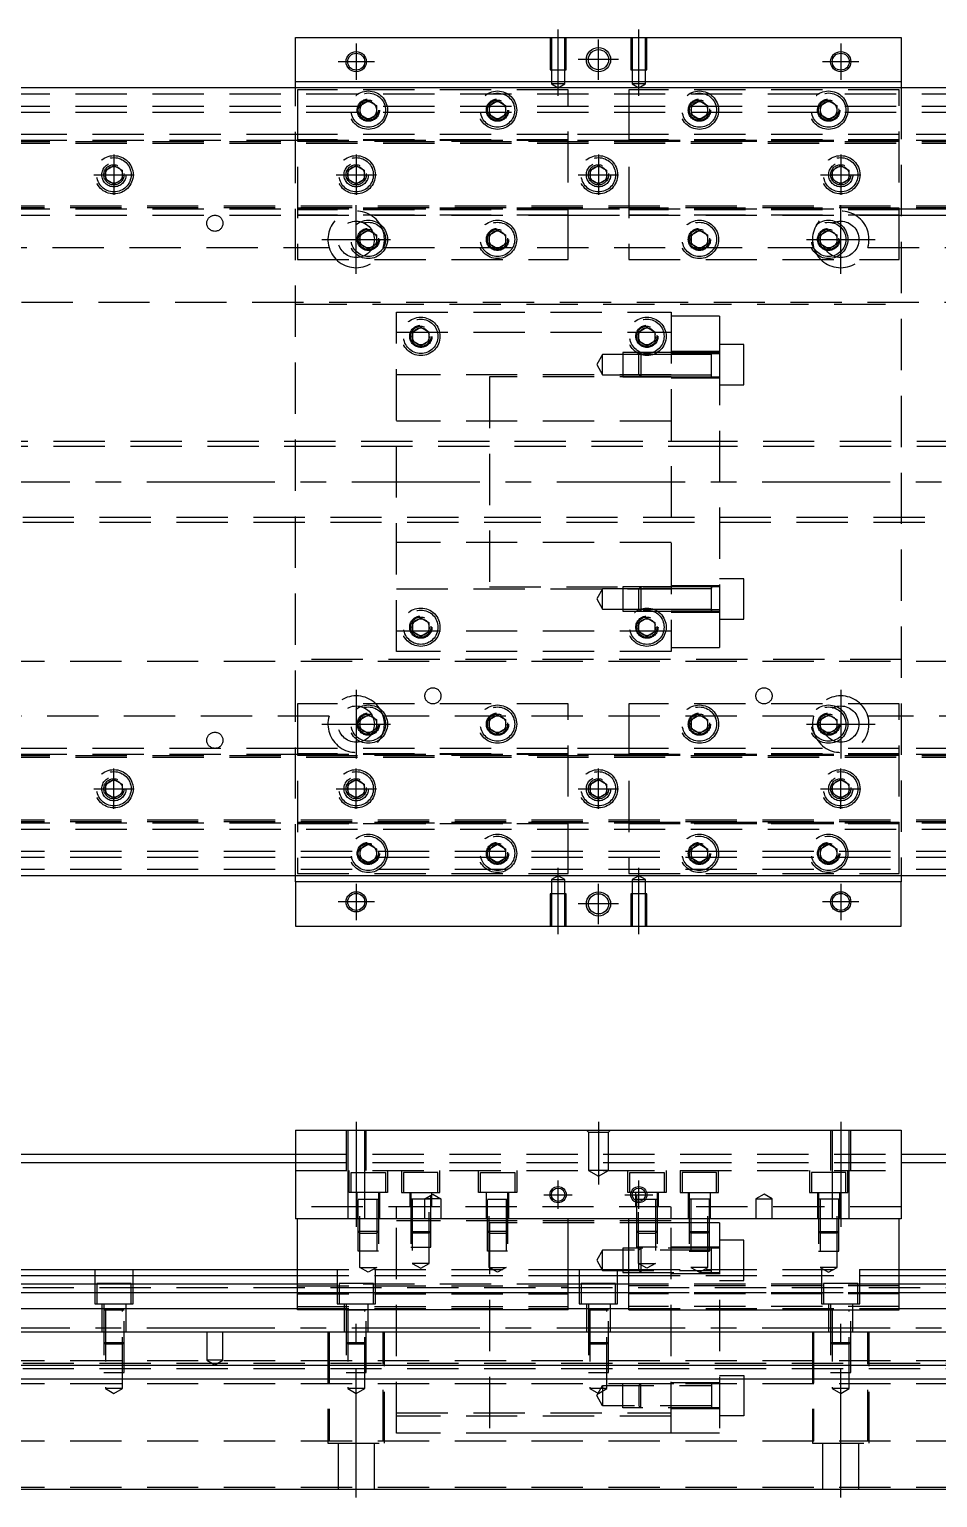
# Model space of a CAD drawing. Extents: x -29 to 879, y -182 to 210.
# Drawn here: x 196.1 to 421, y -154 to 209.5 of the extents above; entities that cross this region are included whole.
import ezdxf

# ---------------------------------------------------------------- set-up
doc = ezdxf.new("R2010")
doc.units = 0
doc.linetypes.add('CENTER', pattern=[50.8, 31.75, -6.35, 6.35, -6.35])
doc.linetypes.add('DASHED', pattern=[19.05, 12.7, -6.35])
doc.layers.get('0').update_dxf_attribs({"linetype": 'CONTINUOUS'})
doc.layers.add('CENTER', color=1, linetype='CENTER')

msp = doc.modelspace()

# ---------------------------------------------------------------- linework, layer by layer
at = {"color": 7, "linetype": 'CONTINUOUS'}
for p, q in [((262, 196.5), (262, 207.5)), ((262, 207.5), (412, 207.5)), ((412, 207.5), (412, 196.5)), ((412, 196.5), (262, 196.5)), ((262, 195), (262, 196.5)), ((412, 196.5), (412, 195)), ((671, 195), (3, 195)), ((3, 0), (671, 0)), ((262, -1.5), (262, 0)), ((412, 0), (412, -1.5)), ((262, -1.5), (262, -12.5)), ((412, -1.5), (262, -1.5)), ((412, -12.5), (412, -1.5)), ((262, -12.5), (412, -12.5)), ((262, -62.99), (262, -84.99)), ((262, -62.99), (412, -62.99)), ((412, -62.99), (412, -84.99)), ((3, -68.99), (262, -68.99)), ((412, -68.99), (671, -68.99)), ((11, -70.99), (262, -70.99)), ((412, -70.99), (663, -70.99)), ((412, -84.99), (262, -84.99)), ((262.5, -107.49), (262.5, -84.99)), ((329.5, -107.49), (329.5, -84.99)), ((344.5, -107.49), (344.5, -84.99)), ((411.5, -107.49), (411.5, -84.99)), ((17, -97.49), (262.5, -97.49)), ((329.5, -97.49), (344.5, -97.49)), ((411.5, -97.49), (657, -97.49)), ((17, -99.029608), (262.5, -99.029608)), ((262.5, -101.11154), (17, -101.11154)), ((329.5, -99.029608), (344.5, -99.029608)), ((344.5, -101.11154), (329.5, -101.11154)), ((411.5, -99.029608), (657, -99.029608)), ((657, -101.11154), (411.5, -101.11154)), ((262.5, -103.326666), (17, -103.326666)), ((344.5, -103.326666), (329.5, -103.326666)), ((657, -103.326666), (411.5, -103.326666)), ((17, -107.171934), (262.5, -107.171934)), ((329.5, -107.49), (262.5, -107.49)), ((329.5, -107.171934), (344.5, -107.171934)), ((344.5, -107.49), (411.5, -107.49)), ((411.5, -107.171934), (657, -107.171934)), ((657, -112.99), (17, -112.99)), ((657, -121.29), (17, -121.29)), ((657, -124.69), (17, -124.69)), ((657, -151.99), (17, -151.99))]:
    msp.add_line(p, q, dxfattribs=at)
at = {"color": 3, "linetype": 'DASHED'}
for p, q in [((325.000006, 207.5), (325.000006, 199.5)), ((325.35, 207.5), (325.35, 199.5)), ((328.65, 199.5), (328.65, 207.5)), ((328.999994, 199.5), (328.999994, 207.5)), ((345.000006, 207.5), (345.000006, 199.5)), ((345.35, 207.5), (345.35, 199.5)), ((348.65, 199.5), (348.65, 207.5)), ((348.999994, 199.5), (348.999994, 207.5)), ((325.000006, 199.5), (328.999994, 199.5)), ((325.35, 199.5), (325.35, 196)), ((328.65, 196), (328.65, 199.5)), ((345.000006, 199.5), (348.999994, 199.5)), ((345.35, 199.5), (345.35, 196)), ((348.65, 196), (348.65, 199.5)), ((17, 193.5), (657, 193.5)), ((262, 0), (262, 195)), ((329.5, 194.5), (262.5, 194.5)), ((262.5, 194.5), (262.5, 152.5)), ((328.65, 196), (325.35, 196)), ((325.35, 196), (327, 195.047372)), ((327, 195.047372), (328.65, 196)), ((329.5, 152.5), (329.5, 194.5)), ((411.5, 194.5), (344.5, 194.5)), ((344.5, 194.5), (344.5, 152.5)), ((348.65, 196), (345.35, 196)), ((345.35, 196), (347, 195.047372)), ((347, 195.047372), (348.65, 196)), ((411.5, 152.5), (411.5, 194.5)), ((412, 195), (412, 0)), ((17, 190.5), (657, 190.5)), ((277.5, 189.5), (277.512884, 189.753488)), ((278, 190.6547), (280, 191.809402)), ((278, 188.3453), (278, 190.6547)), ((280, 191.809402), (282, 190.6547)), ((282, 190.6547), (282, 188.3453)), ((309.5, 189.5), (309.518502, 189.803588)), ((310, 190.6547), (312, 191.809402)), ((310, 188.3453), (310, 190.6547)), ((312, 191.809402), (314, 190.6547)), ((314, 190.6547), (314, 188.3453)), ((360, 190.6547), (362, 191.809402)), ((360, 188.3453), (360, 190.6547)), ((362, 191.809402), (364, 190.6547)), ((364, 190.6547), (364, 188.3453)), ((364.483582, 189.786038), (364.5, 189.5)), ((392, 190.6547), (394, 191.809402)), ((392, 188.3453), (392, 190.6547)), ((394, 191.809402), (396, 190.6547)), ((396, 190.6547), (396, 188.3453)), ((396.483582, 189.786038), (396.5, 189.5)), ((17, 189), (657, 189)), ((280, 187.190598), (278, 188.3453)), ((282, 188.3453), (280, 187.190598)), ((312, 187.190598), (310, 188.3453)), ((314, 188.3453), (312, 187.190598)), ((362, 187.190598), (360, 188.3453)), ((364, 188.3453), (362, 187.190598)), ((394, 187.190598), (392, 188.3453)), ((396, 188.3453), (394, 187.190598)), ((262.5, 183.5), (17, 183.5)), ((262.5, 181.960392), (17, 181.960392)), ((329.5, 183.5), (262.5, 183.5)), ((329.5, 183.5), (262.5, 183.5)), ((329.5, 182.143014), (262.5, 182.143014)), ((262.5, 182.1), (329.5, 182.1)), ((329.5, 181.960392), (262.5, 181.960392)), ((329.5, 181.960392), (262.5, 181.960392)), ((262.5, 181.8), (329.5, 181.8)), ((344.5, 183.5), (329.5, 183.5)), ((344.5, 181.960392), (329.5, 181.960392)), ((411.5, 183.5), (344.5, 183.5)), ((411.5, 183.5), (344.5, 183.5)), ((411.5, 182.143014), (344.5, 182.143014)), ((344.5, 182.1), (411.5, 182.1)), ((411.5, 181.960392), (344.5, 181.960392)), ((411.5, 181.960392), (344.5, 181.960392)), ((344.5, 181.8), (411.5, 181.8)), ((657, 183.5), (411.5, 183.5)), ((657, 181.960392), (411.5, 181.960392)), ((17, 181.704452), (657, 181.704452)), ((17, 181.7), (657, 181.7)), ((17, 181.3), (657, 181.3)), ((215, 174.6547), (217, 175.809402)), ((215, 172.3453), (215, 174.6547)), ((217, 175.809402), (219, 174.6547)), ((219, 174.6547), (219, 172.3453)), ((275, 174.6547), (277, 175.809402)), ((275, 172.3453), (275, 174.6547)), ((277, 175.809402), (279, 174.6547)), ((279, 174.6547), (279, 172.3453)), ((335, 174.6547), (337, 175.809402)), ((335, 172.3453), (335, 174.6547)), ((337, 175.809402), (339, 174.6547)), ((339, 174.6547), (339, 172.3453)), ((395, 174.6547), (397, 175.809402)), ((395, 172.3453), (395, 174.6547)), ((397, 175.809402), (399, 174.6547)), ((399, 174.6547), (399, 172.3453)), ((217, 171.190598), (215, 172.3453)), ((219, 172.3453), (217, 171.190598)), ((219.483582, 173.786038), (219.5, 173.5)), ((277, 171.190598), (275, 172.3453)), ((279, 172.3453), (277, 171.190598)), ((279.483582, 173.786038), (279.5, 173.5)), ((337, 171.190598), (335, 172.3453)), ((339, 172.3453), (337, 171.190598)), ((339.483582, 173.786038), (339.5, 173.5)), ((394.5, 173.5), (394.512884, 173.753488)), ((397, 171.190598), (395, 172.3453)), ((399, 172.3453), (397, 171.190598)), ((657, 165.7), (17, 165.7)), ((657, 165.3), (17, 165.3)), ((657, 165.295548), (17, 165.295548)), ((17, 165.039608), (262.5, 165.039608)), ((329.5, 165.2), (262.5, 165.2)), ((329.5, 165.039608), (262.5, 165.039608)), ((262.5, 165.039608), (329.5, 165.039608)), ((329.5, 164.9), (262.5, 164.9)), ((329.5, 164.856986), (262.5, 164.856986)), ((329.5, 165.039608), (344.5, 165.039608)), ((411.5, 165.2), (344.5, 165.2)), ((411.5, 165.039608), (344.5, 165.039608)), ((344.5, 165.039608), (411.5, 165.039608)), ((411.5, 164.9), (344.5, 164.9)), ((411.5, 164.856986), (344.5, 164.856986)), ((411.5, 165.039608), (657, 165.039608)), ((17, 163.5), (262.5, 163.5)), ((329.5, 163.5), (262.5, 163.5)), ((262.5, 163.5), (329.5, 163.5)), ((329.5, 163.5), (344.5, 163.5)), ((411.5, 163.5), (344.5, 163.5)), ((344.5, 163.5), (411.5, 163.5)), ((411.5, 163.5), (657, 163.5)), ((278, 158.6547), (280, 159.809402)), ((278, 156.3453), (278, 158.6547)), ((280, 155.190598), (278, 156.3453)), ((280, 159.809402), (282, 158.6547)), ((282, 156.3453), (280, 155.190598)), ((282, 158.6547), (282, 156.3453)), ((282.483582, 157.786038), (282.5, 157.5)), ((310, 158.6547), (312, 159.809402)), ((310, 156.3453), (310, 158.6547)), ((312, 155.190598), (310, 156.3453)), ((312, 159.809402), (314, 158.6547)), ((314, 156.3453), (312, 155.190598)), ((314, 158.6547), (314, 156.3453)), ((314.483582, 157.786038), (314.5, 157.5)), ((360, 158.6547), (362, 159.809402)), ((360, 156.3453), (360, 158.6547)), ((362, 155.190598), (360, 156.3453)), ((362, 159.809402), (364, 158.6547)), ((364, 156.3453), (362, 155.190598)), ((364, 158.6547), (364, 156.3453)), ((364.483582, 157.786038), (364.5, 157.5)), ((392, 158.6547), (394, 159.809402)), ((392, 156.3453), (392, 158.6547)), ((394, 155.190598), (392, 156.3453)), ((394, 159.809402), (396, 158.6547)), ((396, 156.3453), (394, 155.190598)), ((396, 158.6547), (396, 156.3453)), ((396.483582, 157.786038), (396.5, 157.5)), ((163.708204, 155.5), (270.291796, 155.5)), ((283.708204, 155.5), (390.291796, 155.5)), ((403.708204, 155.5), (510.291796, 155.5)), ((262.5, 152.5), (329.5, 152.5)), ((344.5, 152.5), (411.5, 152.5)), ((22.640312, 142), (657, 142)), ((262, 141.5), (412, 141.5)), ((287, 139.5), (355, 139.5)), ((287, 55.5), (287, 139.5)), ((355, 139.5), (355, 55.5)), ((367, 138.5), (355, 138.5)), ((367, 138.5), (367, 129.201734)), ((287, 134.5), (355, 134.5)), ((291, 134.6547), (293, 135.809402)), ((291, 132.3453), (291, 134.6547)), ((293, 135.809402), (295, 134.6547)), ((295, 134.6547), (295, 132.3453)), ((347, 134.6547), (349, 135.809402)), ((347, 132.3453), (347, 134.6547)), ((349, 135.809402), (351, 134.6547)), ((351, 134.6547), (351, 132.3453)), ((290.5, 133.5), (290.512884, 133.753488)), ((293, 131.190598), (291, 132.3453)), ((295, 132.3453), (293, 131.190598)), ((349, 131.190598), (347, 132.3453)), ((351, 132.3453), (349, 131.190598)), ((351.483582, 133.786038), (351.5, 133.5)), ((373, 131.511852), (367, 131.511852)), ((373, 121.511852), (373, 131.511852)), ((338, 129.011852), (336.556624, 126.511852)), ((338, 124.011852), (338, 129.011852)), ((343, 129.011852), (338, 129.011852)), ((343, 129.511846), (343, 123.511856)), ((347.49998, 129.511846), (343, 129.511846)), ((346.99998, 129.011852), (343, 129.011852)), ((347.5, 129.511852), (347, 129.011852)), ((347, 124.011852), (347, 129.011852)), ((355, 129.011852), (347, 129.011852)), ((355, 129.011852), (347, 129.011852)), ((347.5, 129.511852), (347.5, 123.511852)), ((355, 129.511852), (347.5, 129.511852)), ((355, 129.511846), (347.5, 129.511846)), ((367, 129.761852), (355, 129.761852)), ((367, 129.201734), (355, 129.201734)), ((365.005, 129.511852), (355.00002, 129.511852)), ((365, 129.011852), (355.00002, 129.011852)), ((367, 129.511852), (364.995, 129.511852)), ((365, 123.511846), (365, 129.511856)), ((367, 129.201734), (367, 65.798266)), ((355, 124), (287, 124)), ((336.556624, 126.511852), (338, 124.011852)), ((338, 124.011852), (343, 124.011852)), ((343, 124.011852), (346.99998, 124.011852)), ((347, 124.011852), (355, 124.011852)), ((347, 124.011852), (355, 124.011852)), ((347, 124.011852), (347.5, 123.511852)), ((355.00002, 124.011852), (365, 124.011852)), ((310, 123.5), (310, 71.5)), ((355, 123.5), (310, 123.5)), ((343, 123.511856), (347.49998, 123.511856)), ((347.5, 123.511856), (355, 123.511856)), ((347.5, 123.511852), (355, 123.511852)), ((355, 123.261852), (367, 123.261852)), ((355.00002, 123.511852), (365.005, 123.511852)), ((364.995, 123.511852), (367, 123.511852)), ((367, 121.511852), (373, 121.511852)), ((355, 112.5), (287, 112.5)), ((309.99998, 107.5), (42, 107.5)), ((309.99998, 106.25), (42, 106.25)), ((367, 107.5), (310, 107.5)), ((367, 107.499994), (310, 107.499994)), ((367, 106.25), (310, 106.25)), ((367, 106.25), (310, 106.25)), ((600.005, 107.5), (367.00002, 107.5)), ((600, 106.25), (367.00002, 106.25)), ((42, 88.75), (309.99998, 88.75)), ((42, 87.5), (309.99998, 87.5)), ((310, 88.75), (367, 88.75)), ((310, 88.75), (367, 88.75)), ((310, 87.500006), (367, 87.500006)), ((310, 87.5), (367, 87.5)), ((367.00002, 88.75), (600, 88.75)), ((367.00002, 87.5), (600.005, 87.5)), ((355, 82.5), (287, 82.5)), ((373, 73.488148), (367, 73.488148)), ((373, 63.488148), (373, 73.488148)), ((287, 71), (355, 71)), ((310, 71.5), (355, 71.5)), ((338, 70.988148), (336.556624, 68.488148)), ((338, 65.988148), (338, 70.988148)), ((343, 70.988148), (338, 70.988148)), ((343, 71.488144), (343, 65.488154)), ((347.49998, 71.488144), (343, 71.488144)), ((346.99998, 70.988148), (343, 70.988148)), ((347.5, 71.488148), (347, 70.988148)), ((347, 65.988148), (347, 70.988148)), ((355, 70.988148), (347, 70.988148)), ((355, 70.988148), (347, 70.988148)), ((347.5, 71.488148), (347.5, 65.488148)), ((355, 71.488148), (347.5, 71.488148)), ((355, 71.488144), (347.5, 71.488144)), ((367, 71.738148), (355, 71.738148)), ((365.005, 71.488148), (355.00002, 71.488148)), ((365, 70.988148), (355.00002, 70.988148)), ((367, 71.488148), (364.995, 71.488148)), ((365, 65.489172), (365, 71.488154)), ((365, 71.138352), (365, 71.488148)), ((365, 71.488148), (365, 71.138352)), ((365, 65.837946), (365, 71.138352)), ((336.556624, 68.488148), (338, 65.988148)), ((338, 65.988148), (343, 65.988148)), ((343, 65.988148), (346.99998, 65.988148)), ((343, 65.488154), (347.49998, 65.488154)), ((347, 65.988148), (355, 65.988148)), ((347, 65.988148), (355, 65.988148)), ((347, 65.988148), (347.5, 65.488148)), ((347.5, 65.488154), (355, 65.488154)), ((347.5, 65.488148), (355, 65.488148)), ((367, 65.798266), (355, 65.798266)), ((367, 65.798266), (355, 65.798266)), ((355.00002, 65.988148), (365, 65.988148)), ((355.00002, 65.488148), (365.005, 65.488148)), ((364.995, 65.488148), (367, 65.488148)), ((365, 65.488148), (365, 65.837946)), ((365, 65.837946), (365, 65.488148)), ((365, 65.488144), (365, 65.489172)), ((367, 65.798266), (367, 56.5)), ((291, 62.6547), (293, 63.809402)), ((291, 60.3453), (291, 62.6547)), ((293, 63.809402), (295, 62.6547)), ((295, 62.6547), (295, 60.3453)), ((347, 62.6547), (349, 63.809402)), ((347, 60.3453), (347, 62.6547)), ((349, 63.809402), (351, 62.6547)), ((351, 62.6547), (351, 60.3453)), ((355, 65.238148), (367, 65.238148)), ((367, 63.488148), (373, 63.488148)), ((355, 60.5), (287, 60.5)), ((293, 59.190598), (291, 60.3453)), ((295, 60.3453), (293, 59.190598)), ((295.483582, 61.786038), (295.5, 61.5)), ((349, 59.190598), (347, 60.3453)), ((351, 60.3453), (349, 59.190598)), ((351.483582, 61.786038), (351.5, 61.5)), ((355, 55.5), (287, 55.5)), ((355, 56.5), (367, 56.5)), ((657, 53), (22.640312, 53)), ((412, 53.5), (262, 53.5)), ((262.5, 42.5), (262.5, 0.5)), ((329.5, 42.5), (262.5, 42.5)), ((329.5, 0.5), (329.5, 42.5)), ((411.5, 42.5), (344.5, 42.5)), ((344.5, 42.5), (344.5, 0.5)), ((411.5, 0.5), (411.5, 42.5)), ((270.291796, 39.5), (163.708204, 39.5)), ((277.5, 37.5), (277.512884, 37.753488)), ((278, 38.6547), (280, 39.809402)), ((278, 36.3453), (278, 38.6547)), ((280, 39.809402), (282, 38.6547)), ((282, 38.6547), (282, 36.3453)), ((390.291796, 39.5), (283.708204, 39.5)), ((310, 38.6547), (312, 39.809402)), ((310, 36.3453), (310, 38.6547)), ((312, 39.809402), (314, 38.6547)), ((314, 38.6547), (314, 36.3453)), ((314.483582, 37.786038), (314.5, 37.5)), ((360, 38.6547), (362, 39.809402)), ((360, 36.3453), (360, 38.6547)), ((362, 39.809402), (364, 38.6547)), ((364, 38.6547), (364, 36.3453)), ((364.483582, 37.786038), (364.5, 37.5)), ((391.5, 37.5), (391.512884, 37.753488)), ((392, 38.6547), (394, 39.809402)), ((392, 36.3453), (392, 38.6547)), ((394, 39.809402), (396, 38.6547)), ((396, 38.6547), (396, 36.3453)), ((510.291796, 39.5), (403.708204, 39.5)), ((280, 35.190598), (278, 36.3453)), ((282, 36.3453), (280, 35.190598)), ((312, 35.190598), (310, 36.3453)), ((314, 36.3453), (312, 35.190598)), ((362, 35.190598), (360, 36.3453)), ((364, 36.3453), (362, 35.190598)), ((394, 35.190598), (392, 36.3453)), ((396, 36.3453), (394, 35.190598)), ((262.5, 31.5), (17, 31.5)), ((262.5, 29.960392), (17, 29.960392)), ((17, 29.704452), (657, 29.704452)), ((17, 29.7), (657, 29.7)), ((17, 29.3), (657, 29.3)), ((329.5, 31.5), (262.5, 31.5)), ((329.5, 31.5), (262.5, 31.5)), ((329.5, 30.143014), (262.5, 30.143014)), ((262.5, 30.1), (329.5, 30.1)), ((329.5, 29.960392), (262.5, 29.960392)), ((329.5, 29.960392), (262.5, 29.960392)), ((262.5, 29.8), (329.5, 29.8)), ((344.5, 31.5), (329.5, 31.5)), ((344.5, 29.960392), (329.5, 29.960392)), ((411.5, 31.5), (344.5, 31.5)), ((411.5, 31.5), (344.5, 31.5)), ((411.5, 30.143014), (344.5, 30.143014)), ((344.5, 30.1), (411.5, 30.1)), ((411.5, 29.960392), (344.5, 29.960392)), ((411.5, 29.960392), (344.5, 29.960392)), ((344.5, 29.8), (411.5, 29.8)), ((657, 31.5), (411.5, 31.5)), ((657, 29.960392), (411.5, 29.960392)), ((215, 22.6547), (217, 23.809402)), ((215, 20.3453), (215, 22.6547)), ((217, 23.809402), (219, 22.6547)), ((219, 22.6547), (219, 20.3453)), ((275, 22.6547), (277, 23.809402)), ((275, 20.3453), (275, 22.6547)), ((277, 23.809402), (279, 22.6547)), ((279, 22.6547), (279, 20.3453)), ((335, 22.6547), (337, 23.809402)), ((335, 20.3453), (335, 22.6547)), ((337, 23.809402), (339, 22.6547)), ((339, 22.6547), (339, 20.3453)), ((395, 22.6547), (397, 23.809402)), ((395, 20.3453), (395, 22.6547)), ((397, 23.809402), (399, 22.6547)), ((399, 22.6547), (399, 20.3453)), ((214.5, 21.5), (214.518502, 21.803588)), ((217, 19.190598), (215, 20.3453)), ((219, 20.3453), (217, 19.190598)), ((277, 19.190598), (275, 20.3453)), ((279, 20.3453), (277, 19.190598)), ((279.483582, 21.786038), (279.5, 21.5)), ((334.5, 21.5), (334.518502, 21.803588)), ((337, 19.190598), (335, 20.3453)), ((339, 20.3453), (337, 19.190598)), ((397, 19.190598), (395, 20.3453)), ((399, 20.3453), (397, 19.190598)), ((399.483582, 21.786038), (399.5, 21.5)), ((657, 13.7), (17, 13.7)), ((657, 13.3), (17, 13.3)), ((657, 13.295548), (17, 13.295548)), ((17, 13.039608), (657, 13.039608)), ((17, 11.5), (657, 11.5)), ((262.5, 13.2), (329.5, 13.2)), ((262.5, 12.9), (329.5, 12.9)), ((329.5, 12.856986), (262.5, 12.856986)), ((344.5, 13.2), (411.5, 13.2)), ((344.5, 12.9), (411.5, 12.9)), ((411.5, 12.856986), (344.5, 12.856986)), ((278, 6.6547), (280, 7.809402)), ((280, 7.809402), (282, 6.6547)), ((310, 6.6547), (312, 7.809402)), ((312, 7.809402), (314, 6.6547)), ((360, 6.6547), (362, 7.809402)), ((362, 7.809402), (364, 6.6547)), ((392, 6.6547), (394, 7.809402)), ((394, 7.809402), (396, 6.6547)), ((657, 6), (17, 6)), ((657, 4.5), (17, 4.5)), ((278, 4.3453), (278, 6.6547)), ((280, 3.190598), (278, 4.3453)), ((282, 4.3453), (280, 3.190598)), ((282, 6.6547), (282, 4.3453)), ((282.483582, 5.786038), (282.5, 5.5)), ((310, 4.3453), (310, 6.6547)), ((312, 3.190598), (310, 4.3453)), ((314, 4.3453), (312, 3.190598)), ((314, 6.6547), (314, 4.3453)), ((314.483582, 5.786038), (314.5, 5.5)), ((359.5, 5.5), (359.518502, 5.803588)), ((360, 4.3453), (360, 6.6547)), ((362, 3.190598), (360, 4.3453)), ((364, 4.3453), (362, 3.190598)), ((364, 6.6547), (364, 4.3453)), ((391.5, 5.5), (391.512884, 5.753488)), ((392, 4.3453), (392, 6.6547)), ((394, 3.190598), (392, 4.3453)), ((396, 4.3453), (394, 3.190598)), ((396, 6.6547), (396, 4.3453)), ((657, 1.5), (17, 1.5)), ((262.5, 0.5), (329.5, 0.5)), ((344.5, 0.5), (411.5, 0.5)), ((327, -0.047372), (325.35, -1)), ((325.35, -1), (327, -1)), ((325.35, -1), (325.35, -4.5)), ((328.65, -1), (327, -0.047372)), ((327, -1), (328.65, -1)), ((328.65, -4.5), (328.65, -1)), ((347, -0.047372), (345.35, -1)), ((345.35, -1), (347, -1)), ((345.35, -1), (345.35, -4.5)), ((348.65, -1), (347, -0.047372)), ((347, -1), (348.65, -1)), ((348.65, -4.5), (348.65, -1)), ((328.999994, -4.5), (325.000006, -4.5)), ((325.000006, -4.5), (325.000006, -12.5)), ((325.35, -4.5), (325.35, -12.5)), ((328.65, -12.5), (328.65, -4.5)), ((328.999994, -12.5), (328.999994, -4.5)), ((348.999994, -4.5), (345.000006, -4.5)), ((345.000006, -4.5), (345.000006, -12.5)), ((345.35, -4.5), (345.35, -12.5)), ((348.65, -12.5), (348.65, -4.5)), ((348.999994, -12.5), (348.999994, -4.5)), ((274.500006, -62.99), (274.500006, -72.99)), ((274.9, -62.99), (274.9, -72.99)), ((279.1, -72.99), (279.1, -62.99)), ((279.499994, -72.99), (279.499994, -62.99)), ((334.5, -63.49), (334, -62.99)), ((334.5, -63.49), (334.5, -72.99)), ((334.5, -63.49), (339.5, -63.49)), ((339.5, -63.49), (340, -62.99)), ((339.5, -72.99), (339.5, -63.49)), ((394.500006, -62.99), (394.500006, -72.99)), ((394.9, -62.99), (394.9, -72.99)), ((399.1, -72.99), (399.1, -62.99)), ((399.499994, -72.99), (399.499994, -62.99)), ((262, -68.99), (412, -68.99)), ((262, -70.99), (412, -70.99)), ((262, -72.99), (412, -72.99)), ((274.9, -72.99), (274.9, -84.99)), ((275.25, -78.49), (275.25, -72.99)), ((275.75, -73.49), (284.25, -73.49)), ((275.75, -78.49), (275.75, -73.49)), ((279.1, -84.99), (279.1, -72.99)), ((284.25, -73.49), (284.25, -78.49)), ((284.75, -72.99), (284.75, -78.49)), ((288.25, -72.99), (288.25, -78.49)), ((297.25, -73.49), (288.75, -73.49)), ((288.75, -73.49), (288.75, -78.49)), ((297.25, -78.49), (297.25, -73.49)), ((297.75, -78.49), (297.75, -72.99)), ((307.25, -78.49), (307.25, -72.99)), ((307.75, -73.49), (316.25, -73.49)), ((307.75, -78.49), (307.75, -73.49)), ((316.25, -73.49), (316.25, -78.49)), ((316.75, -72.99), (316.75, -78.49)), ((339.5, -72.99), (334.5, -72.99)), ((334.5, -72.99), (337, -74.433376)), ((337, -74.433376), (339.5, -72.99)), ((344.25, -78.49), (344.25, -72.99)), ((344.75, -73.49), (353.25, -73.49)), ((344.75, -78.49), (344.75, -73.49)), ((353.25, -73.49), (353.25, -78.49)), ((353.75, -72.99), (353.75, -78.49)), ((357.25, -72.99), (357.25, -78.49)), ((366.25, -73.49), (357.75, -73.49)), ((357.75, -73.49), (357.75, -78.49)), ((366.25, -78.49), (366.25, -73.49)), ((366.75, -78.49), (366.75, -72.99)), ((389.25, -72.99), (389.25, -78.49)), ((398.25, -73.49), (389.75, -73.49)), ((389.75, -73.49), (389.75, -78.49)), ((394.9, -72.99), (394.9, -84.99)), ((398.25, -78.49), (398.25, -73.49)), ((398.75, -78.49), (398.75, -72.99)), ((399.1, -84.99), (399.1, -72.99)), ((284.75, -78.49), (275.25, -78.49)), ((277.25, -84.99), (277.25, -78.49)), ((277.500006, -92.99), (277.500006, -78.49)), ((282.499994, -78.49), (282.499994, -92.99)), ((282.75, -78.49), (282.75, -84.99)), ((288.25, -78.49), (297.75, -78.49)), ((290.25, -78.49), (290.25, -81.99)), ((290.500006, -78.49), (290.500006, -91.99)), ((294, -79.99), (296, -78.8353)), ((295.499994, -91.99), (295.499994, -78.49)), ((295.75, -81.99), (295.75, -78.49)), ((296, -78.8353), (298, -79.99)), ((316.75, -78.49), (307.25, -78.49)), ((309.25, -84.99), (309.25, -78.49)), ((309.500006, -92.99), (309.500006, -78.49)), ((314.499994, -78.49), (314.499994, -92.99)), ((314.75, -78.49), (314.75, -84.99)), ((353.75, -78.49), (344.25, -78.49)), ((346.25, -81.99), (346.25, -78.49)), ((346.500006, -91.99), (346.500006, -78.49)), ((351.499994, -78.49), (351.499994, -91.99)), ((351.75, -78.49), (351.75, -81.99)), ((357.25, -78.49), (366.75, -78.49)), ((359.25, -78.49), (359.25, -84.99)), ((359.500006, -78.49), (359.500006, -92.99)), ((364.499994, -92.99), (364.499994, -78.49)), ((364.75, -84.99), (364.75, -78.49)), ((378, -78.8353), (376, -79.99)), ((380, -79.99), (378, -78.8353)), ((389.25, -78.49), (398.75, -78.49)), ((391.25, -78.49), (391.25, -84.99)), ((391.500006, -78.49), (391.500006, -92.99)), ((396.499994, -92.99), (396.499994, -78.49)), ((396.75, -84.99), (396.75, -78.49)), ((412, -81.99), (262, -81.99)), ((277.499994, -80.09), (282.500006, -80.09)), ((277.9, -96.99), (277.9, -80.09)), ((282.1, -80.09), (282.1, -96.99)), ((287, -84.99), (287, -81.99)), ((295.500006, -80.09), (290.499994, -80.09)), ((295.500006, -80.09), (290.499994, -80.09)), ((290.9, -80.09), (290.9, -95.99)), ((296, -79.99), (294, -79.99)), ((294, -84.99), (294, -79.99)), ((295.1, -95.99), (295.1, -80.09)), ((298, -79.99), (296, -79.99)), ((298, -79.99), (298, -84.99)), ((309.499994, -80.09), (314.500006, -80.09)), ((309.9, -96.99), (309.9, -80.09)), ((314.1, -80.09), (314.1, -96.99)), ((346.499994, -80.09), (351.500006, -80.09)), ((346.499994, -80.09), (351.500006, -80.09)), ((346.9, -95.99), (346.9, -80.09)), ((351.1, -80.09), (351.1, -95.99)), ((355, -84.99), (355, -81.99)), ((364.500006, -80.09), (359.499994, -80.09)), ((359.9, -80.09), (359.9, -96.99)), ((364.1, -96.99), (364.1, -80.09)), ((376, -79.99), (378, -79.99)), ((376, -79.99), (376, -84.99)), ((378, -79.99), (380, -79.99)), ((380, -84.99), (380, -79.99)), ((396.500006, -80.09), (391.499994, -80.09)), ((391.9, -80.09), (391.9, -96.99)), ((396.1, -96.99), (396.1, -80.09)), ((287, -137.99), (287, -84.99)), ((355, -85.49), (287, -85.49)), ((310, -85.99), (310, -137.99)), ((355, -85.99), (310, -85.99)), ((355, -137.99), (355, -84.99)), ((367, -85.99), (355, -85.99)), ((359.9, -85.99), (359.5, -85.99)), ((367, -85.99), (367, -137.99)), ((282.5, -88.09), (277.5, -88.09)), ((277.9, -88.49), (277.5, -88.09)), ((277.9, -88.49), (282.1, -88.49)), ((282.5, -88.09), (282.1, -88.49)), ((290.5, -88.09), (295.5, -88.09)), ((290.5, -88.09), (290.9, -88.49)), ((295.1, -88.49), (290.9, -88.49)), ((295.1, -88.49), (295.5, -88.09)), ((314.5, -88.09), (309.5, -88.09)), ((309.9, -88.49), (309.5, -88.09)), ((309.9, -88.49), (314.1, -88.49)), ((314.5, -88.09), (314.1, -88.49)), ((351.5, -88.09), (346.5, -88.09)), ((346.9, -88.49), (346.5, -88.09)), ((346.9, -88.49), (351.1, -88.49)), ((351.5, -88.09), (351.1, -88.49)), ((359.5, -88.09), (364.5, -88.09)), ((359.5, -88.09), (359.9, -88.49)), ((364.1, -88.49), (359.9, -88.49)), ((364.1, -88.49), (364.5, -88.09)), ((373, -90.24), (367, -90.24)), ((373, -100.24), (373, -90.24)), ((391.5, -88.09), (396.5, -88.09)), ((391.5, -88.09), (391.9, -88.49)), ((396.1, -88.49), (391.9, -88.49)), ((396.1, -88.49), (396.5, -88.09)), ((282.499994, -92.99), (277.500006, -92.99)), ((290.500006, -91.99), (295.499994, -91.99)), ((314.499994, -92.99), (309.500006, -92.99)), ((338, -92.74), (336.556624, -95.24)), ((338, -97.74), (338, -92.74)), ((365, -92.74), (338, -92.74)), ((343, -92.240006), (343, -98.239994)), ((367, -92.240006), (343, -92.240006)), ((351.499994, -91.99), (346.500006, -91.99)), ((347.5, -92.24), (347, -92.74)), ((347, -97.74), (347, -92.74)), ((347.5, -92.24), (347.5, -98.24)), ((367, -91.99), (355, -91.99)), ((359.500006, -92.99), (364.499994, -92.99)), ((365, -98.240006), (365, -92.239994)), ((391.500006, -92.99), (396.499994, -92.99)), ((212.25, -97.49), (212.25, -105.99)), ((221.75, -105.99), (221.75, -97.49)), ((262.5, -97.49), (329.5, -97.49)), ((272.25, -97.49), (272.25, -105.99)), ((277.9, -96.99), (282.1, -96.99)), ((280, -98.202436), (277.9, -96.99)), ((282.1, -96.99), (280, -98.202436)), ((281.75, -105.99), (281.75, -97.49)), ((295.1, -95.99), (290.9, -95.99)), ((290.9, -95.99), (293, -97.202436)), ((293, -97.202436), (295.1, -95.99)), ((309.9, -96.99), (314.1, -96.99)), ((312, -98.202436), (309.9, -96.99)), ((314.1, -96.99), (312, -98.202436)), ((332.25, -97.49), (332.25, -105.99)), ((336.556624, -95.24), (338, -97.74)), ((338, -97.74), (365, -97.74)), ((341.75, -105.99), (341.75, -97.49)), ((344.5, -97.49), (411.5, -97.49)), ((346.9, -95.99), (351.1, -95.99)), ((349, -97.202436), (346.9, -95.99)), ((347, -97.74), (347.5, -98.24)), ((351.1, -95.99), (349, -97.202436)), ((364.1, -96.99), (359.9, -96.99)), ((359.9, -96.99), (362, -98.202436)), ((362, -98.202436), (364.1, -96.99)), ((396.1, -96.99), (391.9, -96.99)), ((391.9, -96.99), (394, -98.202436)), ((392.25, -97.49), (392.25, -105.99)), ((394, -98.202436), (396.1, -96.99)), ((401.75, -105.99), (401.75, -97.49)), ((221.25, -100.99), (212.75, -100.99)), ((212.75, -100.99), (212.75, -105.99)), ((221.25, -105.99), (221.25, -100.99)), ((262.5, -99.029608), (329.5, -99.029608)), ((329.5, -101.11154), (262.5, -101.11154)), ((262.5, -101.51668), (329.5, -101.51668)), ((281.25, -100.99), (272.75, -100.99)), ((272.75, -100.99), (272.75, -105.99)), ((281.25, -105.99), (281.25, -100.99)), ((341.25, -100.99), (332.75, -100.99)), ((332.75, -100.99), (332.75, -105.99)), ((341.25, -105.99), (341.25, -100.99)), ((343, -98.239994), (367, -98.239994)), ((344.5, -99.029608), (411.5, -99.029608)), ((411.5, -101.11154), (344.5, -101.11154)), ((411.5, -101.51668), (344.5, -101.51668)), ((355, -98.49), (367, -98.49)), ((367, -100.24), (373, -100.24)), ((401.25, -100.99), (392.75, -100.99)), ((392.75, -100.99), (392.75, -105.99)), ((401.25, -105.99), (401.25, -100.99)), ((42, -101.989994), (600, -101.989994)), ((42, -103.239994), (600, -103.239994)), ((329.5, -103.326666), (262.5, -103.326666)), ((262.5, -103.57), (329.5, -103.57)), ((411.5, -103.326666), (344.5, -103.326666)), ((411.5, -103.57), (344.5, -103.57)), ((212.25, -105.99), (221.75, -105.99)), ((214, -105.99), (214, -112.99)), ((219.500006, -107.59), (214.499994, -107.59)), ((214.500006, -105.99), (214.500006, -122.99)), ((214.9, -107.59), (214.9, -126.99)), ((219.1, -126.99), (219.1, -107.59)), ((219.499994, -122.99), (219.499994, -105.99)), ((220, -112.99), (220, -105.99)), ((262.5, -106.667372), (329.5, -106.667372)), ((262.5, -107.171934), (329.5, -107.171934)), ((272.25, -105.99), (281.75, -105.99)), ((274, -105.99), (274, -112.99)), ((279.500006, -107.59), (274.499994, -107.59)), ((274.500006, -105.99), (274.500006, -122.99)), ((274.9, -107.59), (274.9, -126.99)), ((279.1, -126.99), (279.1, -107.59)), ((279.499994, -122.99), (279.499994, -105.99)), ((280, -112.99), (280, -105.99)), ((332.25, -105.99), (341.75, -105.99)), ((334, -105.99), (334, -112.99)), ((339.500006, -107.59), (334.499994, -107.59)), ((334.500006, -105.99), (334.500006, -122.99)), ((334.9, -107.59), (334.9, -126.99)), ((339.1, -126.99), (339.1, -107.59)), ((339.499994, -122.99), (339.499994, -105.99)), ((340, -112.99), (340, -105.99)), ((411.5, -106.667372), (344.5, -106.667372)), ((344.5, -107.171934), (411.5, -107.171934)), ((392.25, -105.99), (401.75, -105.99)), ((394, -105.99), (394, -112.99)), ((399.500006, -107.59), (394.499994, -107.59)), ((394.500006, -105.99), (394.500006, -122.99)), ((394.9, -107.59), (394.9, -126.99)), ((399.1, -126.99), (399.1, -107.59)), ((399.499994, -122.99), (399.499994, -105.99)), ((400, -112.99), (400, -105.99)), ((214.5, -115.59), (219.5, -115.59)), ((214.5, -115.59), (214.9, -115.99)), ((219.1, -115.99), (214.9, -115.99)), ((219.1, -115.99), (219.5, -115.59)), ((240, -112.99), (240, -119.99)), ((244, -119.99), (244, -112.99)), ((270, -112.99), (270, -140.49)), ((270.291796, -112.99), (270.291796, -139.99)), ((274.5, -115.59), (279.5, -115.59)), ((274.5, -115.59), (274.9, -115.99)), ((279.1, -115.99), (274.9, -115.99)), ((279.1, -115.99), (279.5, -115.59)), ((283.708204, -139.99), (283.708204, -112.99)), ((284, -140.49), (284, -112.99)), ((334.5, -115.59), (339.5, -115.59)), ((334.5, -115.59), (334.9, -115.99)), ((339.1, -115.99), (334.9, -115.99)), ((339.1, -115.99), (339.5, -115.59)), ((390, -112.99), (390, -140.49)), ((390.291796, -112.99), (390.291796, -139.99)), ((394.5, -115.59), (399.5, -115.59)), ((394.5, -115.59), (394.9, -115.99)), ((399.1, -115.99), (394.9, -115.99)), ((399.1, -115.99), (399.5, -115.59)), ((403.708204, -139.99), (403.708204, -112.99)), ((404, -140.49), (404, -112.99)), ((657, -120.14), (17, -120.14)), ((42, -120.74), (600, -120.74)), ((42, -121.99), (600, -121.99)), ((214.500006, -122.99), (219.499994, -122.99)), ((244, -119.99), (240, -119.99)), ((240, -119.99), (242, -121.1447)), ((242, -121.1447), (244, -119.99)), ((274.500006, -122.99), (279.499994, -122.99)), ((334.500006, -122.99), (339.499994, -122.99)), ((394.500006, -122.99), (399.499994, -122.99)), ((657, -125.84), (17, -125.84)), ((219.1, -126.99), (214.9, -126.99)), ((214.9, -126.99), (217, -128.202436)), ((217, -128.202436), (219.1, -126.99)), ((279.1, -126.99), (274.9, -126.99)), ((274.9, -126.99), (277, -128.202436)), ((277, -128.202436), (279.1, -126.99)), ((339.1, -126.99), (334.9, -126.99)), ((334.9, -126.99), (337, -128.202436)), ((336.556624, -128.74), (338, -126.24)), ((337, -128.202436), (339.1, -126.99)), ((338, -126.24), (338, -131.24)), ((338, -126.24), (365, -126.24)), ((343, -131.739994), (343, -125.740006)), ((343, -125.740006), (367, -125.740006)), ((347, -126.24), (347.5, -125.74)), ((347, -126.24), (347, -131.24)), ((347.5, -131.74), (347.5, -125.74)), ((355, -125.49), (367, -125.49)), ((365, -125.739994), (365, -131.740006)), ((367, -123.74), (373, -123.74)), ((373, -123.74), (373, -133.74)), ((399.1, -126.99), (394.9, -126.99)), ((394.9, -126.99), (397, -128.202436)), ((397, -128.202436), (399.1, -126.99)), ((338, -131.24), (336.556624, -128.74)), ((287, -132.99), (355, -132.99)), ((355, -133.836052), (287, -133.836052)), ((365, -131.24), (338, -131.24)), ((367, -131.739994), (343, -131.739994)), ((347.5, -131.74), (347, -131.24)), ((367, -131.99), (355, -131.99)), ((373, -133.74), (367, -133.74)), ((355, -137.99), (287, -137.99)), ((367, -137.99), (310, -137.99)), ((657, -139.99), (17, -139.99)), ((270, -140.49), (284, -140.49)), ((272.5, -140.49), (272.5, -151.99)), ((281.5, -151.99), (281.5, -140.49)), ((390, -140.49), (404, -140.49)), ((392.5, -140.49), (392.5, -151.99)), ((401.5, -151.99), (401.5, -140.49)), ((657, -151.49), (17, -151.49))]:
    msp.add_line(p, q, dxfattribs=at)
at = {"color": 3, "linetype": 'CONTINUOUS'}
for centre, radius in [((277, 201.5), 2.5), ((397, 201.5), 2.5), ((277, -6.5), 2.5), ((397, -6.5), 2.5), ((327, -78.99), 2), ((347, -78.99), 2)]:
    msp.add_circle(centre, radius, dxfattribs=at)
at = {"color": 7, "linetype": 'CONTINUOUS'}
for centre, radius in [((277, 201.5), 2.1), ((337, 202), 3), ((337, 202), 2.5), ((397, 201.5), 2.1), ((277, -6.5), 2.1), ((337, -7), 3), ((337, -7), 2.5), ((397, -6.5), 2.1), ((327, -78.99), 1.65), ((347, -78.99), 1.65)]:
    msp.add_circle(centre, radius, dxfattribs=at)
at = {"color": 3, "linetype": 'DASHED'}
for centre, radius in [((280, 189.5), 4.75), ((280, 189.5), 4.25), ((312, 189.5), 4.75), ((312, 189.5), 4.25), ((362, 189.5), 4.75), ((362, 189.5), 4.25), ((394, 189.5), 4.75), ((394, 189.5), 4.25), ((280, 189.5), 2.75), ((280, 189.5), 2.5), ((312, 189.5), 2.75), ((312, 189.5), 2.5), ((362, 189.5), 2.75), ((362, 189.5), 2.5), ((394, 189.5), 2.75), ((394, 189.5), 2.5), ((217, 173.5), 4.75), ((277, 173.5), 4.75), ((337, 173.5), 4.75), ((397, 173.5), 4.75), ((217, 173.5), 4.25), ((217, 173.5), 3), ((217, 173.5), 2.5), ((217, 173.5), 2.1), ((277, 173.5), 4.25), ((277, 173.5), 3), ((277, 173.5), 2.5), ((277, 173.5), 2.1), ((337, 173.5), 4.25), ((337, 173.5), 3), ((337, 173.5), 2.5), ((337, 173.5), 2.1), ((397, 173.5), 4.25), ((397, 173.5), 3), ((397, 173.5), 2.5), ((397, 173.5), 2.1), ((242, 161.5), 2), ((277, 157.5), 4.5), ((280, 157.5), 4.75), ((280, 157.5), 4.25), ((280, 157.5), 2.75), ((280, 157.5), 2.5), ((312, 157.5), 4.75), ((312, 157.5), 4.25), ((312, 157.5), 2.75), ((312, 157.5), 2.5), ((362, 157.5), 4.75), ((362, 157.5), 4.25), ((362, 157.5), 2.75), ((362, 157.5), 2.5), ((394, 157.5), 4.75), ((394, 157.5), 4.25), ((394, 157.5), 2.75), ((394, 157.5), 2.5), ((397, 157.5), 4.5), ((280, 157.5), 2.1), ((312, 157.5), 2.1), ((362, 157.5), 2.1), ((394, 157.5), 2.1), ((293, 133.5), 4.75), ((349, 133.5), 4.75), ((293, 133.5), 4.25), ((293, 133.5), 2.75), ((293, 133.5), 2.5), ((293, 133.5), 2.1), ((349, 133.5), 4.25), ((349, 133.5), 2.75), ((349, 133.5), 2.5), ((349, 133.5), 2.1), ((293, 61.5), 4.75), ((293, 61.5), 4.25), ((349, 61.5), 4.75), ((349, 61.5), 4.25), ((293, 61.5), 2.75), ((293, 61.5), 2.5), ((293, 61.5), 2.1), ((349, 61.5), 2.75), ((349, 61.5), 2.5), ((349, 61.5), 2.1), ((296, 44.5), 2), ((378, 44.5), 2), ((277, 37.5), 4.5), ((280, 37.5), 4.75), ((280, 37.5), 4.25), ((280, 37.5), 2.75), ((280, 37.5), 2.5), ((312, 37.5), 4.75), ((312, 37.5), 4.25), ((312, 37.5), 2.75), ((312, 37.5), 2.5), ((362, 37.5), 4.75), ((362, 37.5), 4.25), ((362, 37.5), 2.75), ((362, 37.5), 2.5), ((394, 37.5), 4.75), ((394, 37.5), 4.25), ((394, 37.5), 2.75), ((394, 37.5), 2.5), ((397, 37.5), 4.5), ((280, 37.5), 2.1), ((312, 37.5), 2.1), ((362, 37.5), 2.1), ((394, 37.5), 2.1), ((242, 33.5), 2), ((217, 21.5), 4.75), ((217, 21.5), 4.25), ((277, 21.5), 4.75), ((277, 21.5), 4.25), ((337, 21.5), 4.75), ((337, 21.5), 4.25), ((397, 21.5), 4.75), ((397, 21.5), 4.25), ((217, 21.5), 3), ((217, 21.5), 2.5), ((217, 21.5), 2.1), ((277, 21.5), 3), ((277, 21.5), 2.5), ((277, 21.5), 2.1), ((337, 21.5), 3), ((337, 21.5), 2.5), ((337, 21.5), 2.1), ((397, 21.5), 3), ((397, 21.5), 2.5), ((397, 21.5), 2.1), ((280, 5.5), 4.75), ((280, 5.5), 4.25), ((280, 5.5), 2.75), ((280, 5.5), 2.5), ((312, 5.5), 4.75), ((312, 5.5), 4.25), ((312, 5.5), 2.75), ((312, 5.5), 2.5), ((362, 5.5), 4.75), ((362, 5.5), 4.25), ((362, 5.5), 2.75), ((362, 5.5), 2.5), ((394, 5.5), 4.75), ((394, 5.5), 4.25), ((394, 5.5), 2.75), ((394, 5.5), 2.5)]:
    msp.add_circle(centre, radius, dxfattribs=at)
for centre, radius, start, end in [((280, 189.5), 2.1, 162.24721, 180), ((280, 189.5), 2.1, 180, 197.75279), ((280, 189.5), 2.1, 137.75279, 162.24721), ((280, 189.5), 2.1, 102.24721, 137.75279), ((280, 189.5), 2.1, 77.75279, 102.24721), ((280, 189.5), 2.1, 42.24721, 77.75279), ((280, 189.5), 2.1, 17.75279, 42.24721), ((280, 189.5), 2.1, 342.24721, 17.75279), ((312, 189.5), 2.1, 162.24721, 180), ((312, 189.5), 2.1, 180, 197.75279), ((312, 189.5), 2.1, 137.75279, 162.24721), ((312, 189.5), 2.1, 102.24721, 137.75279), ((312, 189.5), 2.1, 77.75279, 102.24721), ((312, 189.5), 2.1, 42.24721, 77.75279), ((312, 189.5), 2.1, 17.75279, 42.24721), ((312, 189.5), 2.1, 342.24721, 17.75279), ((362, 189.5), 2.1, 162.24721, 180), ((362, 189.5), 2.1, 180, 197.75279), ((362, 189.5), 2.1, 137.75279, 162.24721), ((362, 189.5), 2.1, 102.24721, 137.75279), ((362, 189.5), 2.1, 77.75279, 102.24721), ((362, 189.5), 2.1, 42.24721, 77.75279), ((362, 189.5), 2.1, 17.75279, 42.24721), ((362, 189.5), 2.1, 342.24721, 17.75279), ((394, 189.5), 2.1, 162.24721, 180), ((394, 189.5), 2.1, 180, 197.75279), ((394, 189.5), 2.1, 137.75279, 162.24721), ((394, 189.5), 2.1, 102.24721, 137.75279), ((394, 189.5), 2.1, 77.75279, 102.24721), ((394, 189.5), 2.1, 42.24721, 77.75279), ((394, 189.5), 2.1, 17.75279, 42.24721), ((394, 189.5), 2.1, 342.24721, 17.75279), ((280, 189.5), 2.1, 197.75279, 222.24721), ((280, 189.5), 2.1, 222.24721, 257.75279), ((280, 189.5), 2.1, 257.75279, 282.24721), ((280, 189.5), 2.1, 282.24721, 317.75279), ((280, 189.5), 2.1, 317.75279, 342.24721), ((312, 189.5), 2.1, 197.75279, 222.24721), ((312, 189.5), 2.1, 222.24721, 257.75279), ((312, 189.5), 2.1, 257.75279, 282.24721), ((312, 189.5), 2.1, 282.24721, 317.75279), ((312, 189.5), 2.1, 317.75279, 342.24721), ((362, 189.5), 2.1, 197.75279, 222.24721), ((362, 189.5), 2.1, 222.24721, 257.75279), ((362, 189.5), 2.1, 257.75279, 282.24721), ((362, 189.5), 2.1, 282.24721, 317.75279), ((362, 189.5), 2.1, 317.75279, 342.24721), ((394, 189.5), 2.1, 197.75279, 222.24721), ((394, 189.5), 2.1, 222.24721, 257.75279), ((394, 189.5), 2.1, 257.75279, 282.24721), ((394, 189.5), 2.1, 282.24721, 317.75279), ((394, 189.5), 2.1, 317.75279, 342.24721), ((277, 157.5), 7, 343.39845, 196.60155), ((397, 157.5), 7, 343.39845, 196.60155), ((277, 157.5), 7, 196.60155, 343.39845), ((397, 157.5), 7, 196.60155, 343.39845), ((277, 37.5), 7, 16.60155, 163.39845), ((397, 37.5), 7, 16.60155, 163.39845), ((277, 37.5), 7, 163.39845, 16.60155), ((397, 37.5), 7, 163.39845, 16.60155), ((280, 5.5), 2.1, 102.24721, 137.75279), ((280, 5.5), 2.1, 77.75279, 102.24721), ((280, 5.5), 2.1, 42.24721, 77.75279), ((312, 5.5), 2.1, 102.24721, 137.75279), ((312, 5.5), 2.1, 77.75279, 102.24721), ((312, 5.5), 2.1, 42.24721, 77.75279), ((362, 5.5), 2.1, 102.24721, 137.75279), ((362, 5.5), 2.1, 77.75279, 102.24721), ((362, 5.5), 2.1, 42.24721, 77.75279), ((394, 5.5), 2.1, 102.24721, 137.75279), ((394, 5.5), 2.1, 77.75279, 102.24721), ((394, 5.5), 2.1, 42.24721, 77.75279), ((280, 5.5), 2.1, 162.24721, 180), ((280, 5.5), 2.1, 180, 197.75279), ((280, 5.5), 2.1, 137.75279, 162.24721), ((280, 5.5), 2.1, 197.75279, 222.24721), ((280, 5.5), 2.1, 222.24721, 257.75279), ((280, 5.5), 2.1, 282.24721, 317.75279), ((280, 5.5), 2.1, 17.75279, 42.24721), ((280, 5.5), 2.1, 317.75279, 342.24721), ((280, 5.5), 2.1, 342.24721, 17.75279), ((312, 5.5), 2.1, 162.24721, 180), ((312, 5.5), 2.1, 180, 197.75279), ((312, 5.5), 2.1, 137.75279, 162.24721), ((312, 5.5), 2.1, 197.75279, 222.24721), ((312, 5.5), 2.1, 222.24721, 257.75279), ((312, 5.5), 2.1, 282.24721, 317.75279), ((312, 5.5), 2.1, 17.75279, 42.24721), ((312, 5.5), 2.1, 317.75279, 342.24721), ((312, 5.5), 2.1, 342.24721, 17.75279), ((362, 5.5), 2.1, 162.24721, 180), ((362, 5.5), 2.1, 180, 197.75279), ((362, 5.5), 2.1, 137.75279, 162.24721), ((362, 5.5), 2.1, 197.75279, 222.24721), ((362, 5.5), 2.1, 222.24721, 257.75279), ((362, 5.5), 2.1, 282.24721, 317.75279), ((362, 5.5), 2.1, 17.75279, 42.24721), ((362, 5.5), 2.1, 317.75279, 342.24721), ((362, 5.5), 2.1, 342.24721, 17.75279), ((394, 5.5), 2.1, 162.24721, 180), ((394, 5.5), 2.1, 180, 197.75279), ((394, 5.5), 2.1, 137.75279, 162.24721), ((394, 5.5), 2.1, 197.75279, 222.24721), ((394, 5.5), 2.1, 222.24721, 257.75279), ((394, 5.5), 2.1, 282.24721, 317.75279), ((394, 5.5), 2.1, 17.75279, 42.24721), ((394, 5.5), 2.1, 317.75279, 342.24721), ((394, 5.5), 2.1, 342.24721, 17.75279), ((280, 5.5), 2.1, 257.75279, 282.24721), ((312, 5.5), 2.1, 257.75279, 282.24721), ((362, 5.5), 2.1, 257.75279, 282.24721), ((394, 5.5), 2.1, 257.75279, 282.24721)]:
    msp.add_arc(centre, radius, start, end, dxfattribs=at)
at = {"layer": 'CENTER', "color": 1, "linetype": 'CENTER'}
for p, q in [((327, 193.047372), (327, 209.5)), ((347, 193.047372), (347, 209.5)), ((277, 206), (277, 197)), ((337, 197), (337, 207)), ((397, 206), (397, 197)), ((281.5, 201.5), (272.5, 201.5)), ((342, 202), (332, 202)), ((401.5, 201.5), (392.5, 201.5)), ((217, 178.5), (217, 168.5)), ((277, 178.5), (277, 168.5)), ((337, 178.5), (337, 168.5)), ((397, 178.5), (397, 168.5)), ((212, 173.5), (222, 173.5)), ((272, 173.5), (282, 173.5)), ((332, 173.5), (342, 173.5)), ((392, 173.5), (402, 173.5)), ((277, 149), (277, 166)), ((397, 149), (397, 166)), ((268.5, 157.5), (285.5, 157.5)), ((388.5, 157.5), (405.5, 157.5)), ((-28.891336, 97.5), (736.707811, 97.5)), ((277, 46), (277, 29)), ((397, 46), (397, 29)), ((268.5, 37.5), (285.5, 37.5)), ((388.5, 37.5), (405.5, 37.5)), ((217, 16.5), (217, 26.5)), ((277, 16.5), (277, 26.5)), ((337, 16.5), (337, 26.5)), ((397, 16.5), (397, 26.5)), ((212, 21.5), (222, 21.5)), ((272, 21.5), (282, 21.5)), ((332, 21.5), (342, 21.5)), ((392, 21.5), (402, 21.5)), ((327, -14.5), (327, 1.952628)), ((347, -14.5), (347, 1.952628)), ((277, -2), (277, -11)), ((337, -12), (337, -2)), ((397, -2), (397, -11)), ((281.5, -6.5), (272.5, -6.5)), ((342, -7), (332, -7)), ((401.5, -6.5), (392.5, -6.5)), ((277, -60.99), (277, -86.99)), ((337, -60.99), (337, -76.433376)), ((397, -60.99), (397, -86.99)), ((327, -82.49), (327, -75.49)), ((347, -82.49), (347, -75.49)), ((323.5, -78.99), (330.5, -78.99)), ((343.5, -78.99), (350.5, -78.99)), ((-28.891336, -111.99), (736.707811, -111.99)), ((277, -153.99), (277, -110.99)), ((397, -153.99), (397, -110.99))]:
    msp.add_line(p, q, dxfattribs=at)

doc.saveas('drawing.dxf')
